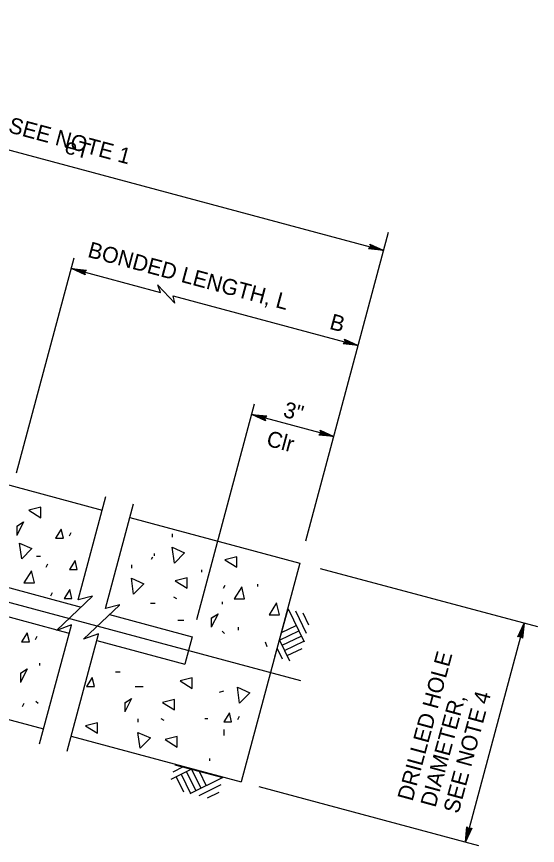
# Model space of a CAD drawing. Extents: x 0 to 2.83, y 0 to 1.83.
# Drawn here: x 1.211 to 1.594, y 0.701 to 1.31 of the extents above; entities that cross this region are included whole.
import ezdxf

# ---------------------------------------------------------------- set-up
doc = ezdxf.new("R2010")
doc.units = 0
for name, color, linetype in [('212 Leaders and Dim Lines', 7, 'Continuous'), ('214 Text and Titles', 7, 'Continuous'), ('220 Structural Steel', 7, 'Continuous'), ('232 Wood', 7, 'Continuous'), ('240 Concrete', 7, 'Continuous'), ('257 Ground Line', 7, 'Continuous')]:
    doc.layers.add(name, color=color, linetype=linetype)

msp = doc.modelspace()

# ---------------------------------------------------------------- linework, layer by layer
at = {"layer": '212 Leaders and Dim Lines'}
for p, q in [((1.12006, 1.2351), (1.4807, 1.13847)), ((1.42347, 0.92488), (1.48428, 1.15182)), ((1.47039, 1.14028), (1.4696, 1.13954)), ((1.47039, 1.14028), (1.4696, 1.13954)), ((1.47117, 1.14102), (1.47039, 1.14028)), ((1.47117, 1.14102), (1.47039, 1.14028)), ((1.47039, 1.14028), (1.4807, 1.13847)), ((1.47039, 1.14028), (1.4807, 1.13847)), ((1.47086, 1.14206), (1.47055, 1.14309)), ((1.47055, 1.14309), (1.4807, 1.13847)), ((1.47086, 1.14206), (1.47055, 1.14309)), ((1.47055, 1.14309), (1.4807, 1.13847)), ((1.47071, 1.14257), (1.4807, 1.13847)), ((1.47071, 1.14257), (1.4807, 1.13847)), ((1.47078, 1.14065), (1.4807, 1.13847)), ((1.47078, 1.14065), (1.4807, 1.13847)), ((1.4807, 1.13847), (1.47086, 1.14206)), ((1.47086, 1.14206), (1.47117, 1.14102)), ((1.4807, 1.13847), (1.47086, 1.14206)), ((1.47086, 1.14206), (1.47117, 1.14102)), ((1.4807, 1.13847), (1.47102, 1.14154)), ((1.4807, 1.13847), (1.47102, 1.14154)), ((1.47117, 1.14102), (1.4807, 1.13847)), ((1.47117, 1.14102), (1.4807, 1.13847)), ((1.4807, 1.13847), (1.4696, 1.13954)), ((1.4807, 1.13847), (1.4696, 1.13954)), ((1.4807, 1.13847), (1.47, 1.13991)), ((1.4807, 1.13847), (1.47, 1.13991)), ((1.21079, 0.97488), (1.25314, 1.13294)), ((1.25104, 1.12509), (1.31662, 1.10751)), ((1.26057, 1.12253), (1.25104, 1.12509)), ((1.26119, 1.12047), (1.25104, 1.12509)), ((1.25104, 1.12509), (1.26214, 1.12401)), ((1.26135, 1.12327), (1.25104, 1.12509)), ((1.25104, 1.12509), (1.26088, 1.1215)), ((1.26103, 1.12098), (1.25104, 1.12509)), ((1.25104, 1.12509), (1.26072, 1.12202)), ((1.26096, 1.1229), (1.25104, 1.12509)), ((1.25104, 1.12509), (1.26174, 1.12364)), ((1.26057, 1.12253), (1.25104, 1.12509)), ((1.26119, 1.12047), (1.25104, 1.12509)), ((1.25104, 1.12509), (1.26214, 1.12401)), ((1.26135, 1.12327), (1.25104, 1.12509)), ((1.25104, 1.12509), (1.26088, 1.1215)), ((1.26103, 1.12098), (1.25104, 1.12509)), ((1.25104, 1.12509), (1.26072, 1.12202)), ((1.26096, 1.1229), (1.25104, 1.12509)), ((1.25104, 1.12509), (1.26174, 1.12364)), ((1.26057, 1.12253), (1.26135, 1.12327)), ((1.26057, 1.12253), (1.26135, 1.12327)), ((1.26088, 1.1215), (1.26057, 1.12253)), ((1.26088, 1.1215), (1.26057, 1.12253)), ((1.26135, 1.12327), (1.26214, 1.12401)), ((1.26135, 1.12327), (1.26214, 1.12401)), ((1.26088, 1.1215), (1.26119, 1.12047)), ((1.26088, 1.1215), (1.26119, 1.12047)), ((1.31662, 1.10751), (1.31454, 1.11304)), ((1.31458, 1.11301), (1.32718, 1.09974)), ((1.32587, 1.10503), (1.46197, 1.06857)), ((1.32718, 1.09974), (1.32587, 1.10503)), ((1.45213, 1.07215), (1.45182, 1.07319)), ((1.45182, 1.07319), (1.46197, 1.06857)), ((1.45166, 1.07038), (1.45087, 1.06964)), ((1.46197, 1.06857), (1.45087, 1.06964)), ((1.46197, 1.06857), (1.45127, 1.07001)), ((1.45244, 1.07112), (1.45166, 1.07038)), ((1.45166, 1.07038), (1.46197, 1.06857)), ((1.45198, 1.07267), (1.46197, 1.06857)), ((1.45205, 1.07075), (1.46197, 1.06857)), ((1.46197, 1.06857), (1.45213, 1.07215)), ((1.45213, 1.07215), (1.45244, 1.07112)), ((1.46197, 1.06857), (1.45229, 1.07164)), ((1.45244, 1.07112), (1.46197, 1.06857)), ((1.34323, 0.86691), (1.38574, 1.02554)), ((1.44401, 1.00154), (1.38364, 1.01772)), ((1.39317, 1.01517), (1.38364, 1.01772)), ((1.39379, 1.0131), (1.38364, 1.01772)), ((1.38364, 1.01772), (1.39474, 1.01665)), ((1.39396, 1.01591), (1.38364, 1.01772)), ((1.38364, 1.01772), (1.39348, 1.01413)), ((1.39363, 1.01362), (1.38364, 1.01772)), ((1.38364, 1.01772), (1.39333, 1.01465)), ((1.39356, 1.01554), (1.38364, 1.01772)), ((1.38364, 1.01772), (1.39435, 1.01628)), ((1.39317, 1.01517), (1.38364, 1.01772)), ((1.39379, 1.0131), (1.38364, 1.01772)), ((1.38364, 1.01772), (1.39474, 1.01665)), ((1.39396, 1.01591), (1.38364, 1.01772)), ((1.38364, 1.01772), (1.39348, 1.01413)), ((1.39363, 1.01362), (1.38364, 1.01772)), ((1.38364, 1.01772), (1.39333, 1.01465)), ((1.39356, 1.01554), (1.38364, 1.01772)), ((1.38364, 1.01772), (1.39435, 1.01628)), ((1.39317, 1.01517), (1.39396, 1.01591)), ((1.39317, 1.01517), (1.39396, 1.01591)), ((1.39348, 1.01413), (1.39317, 1.01517)), ((1.39348, 1.01413), (1.39317, 1.01517)), ((1.39348, 1.01413), (1.39379, 1.0131)), ((1.39348, 1.01413), (1.39379, 1.0131)), ((1.39396, 1.01591), (1.39474, 1.01665)), ((1.39396, 1.01591), (1.39474, 1.01665)), ((1.43417, 1.00513), (1.43386, 1.00616)), ((1.43386, 1.00616), (1.44401, 1.00154)), ((1.43417, 1.00513), (1.43386, 1.00616)), ((1.43386, 1.00616), (1.44401, 1.00154)), ((1.4337, 1.00335), (1.43291, 1.00261)), ((1.4337, 1.00335), (1.43291, 1.00261)), ((1.44401, 1.00154), (1.43291, 1.00261)), ((1.44401, 1.00154), (1.43291, 1.00261)), ((1.44401, 1.00154), (1.43331, 1.00298)), ((1.44401, 1.00154), (1.43331, 1.00298)), ((1.43448, 1.0041), (1.4337, 1.00335)), ((1.43448, 1.0041), (1.4337, 1.00335)), ((1.4337, 1.00335), (1.44401, 1.00154)), ((1.4337, 1.00335), (1.44401, 1.00154)), ((1.43402, 1.00564), (1.44401, 1.00154)), ((1.43402, 1.00564), (1.44401, 1.00154)), ((1.43409, 1.00373), (1.44401, 1.00154)), ((1.43409, 1.00373), (1.44401, 1.00154)), ((1.44401, 1.00154), (1.43417, 1.00513)), ((1.43417, 1.00513), (1.43448, 1.0041)), ((1.44401, 1.00154), (1.43417, 1.00513)), ((1.43417, 1.00513), (1.43448, 1.0041)), ((1.44401, 1.00154), (1.43433, 1.00461)), ((1.44401, 1.00154), (1.43433, 1.00461)), ((1.43448, 1.0041), (1.44401, 1.00154)), ((1.43448, 1.0041), (1.44401, 1.00154)), ((1.43389, 0.90453), (1.5937, 0.86171)), ((1.5839, 0.86434), (1.54077, 0.70335)), ((1.57928, 0.85419), (1.5839, 0.86434)), ((1.57928, 0.85419), (1.5839, 0.86434)), ((1.5798, 0.85435), (1.5839, 0.86434)), ((1.5798, 0.85435), (1.5839, 0.86434)), ((1.5839, 0.86434), (1.58032, 0.8545)), ((1.5839, 0.86434), (1.58032, 0.8545)), ((1.5839, 0.86434), (1.58083, 0.85465)), ((1.5839, 0.86434), (1.58083, 0.85465)), ((1.58135, 0.85481), (1.5839, 0.86434)), ((1.58135, 0.85481), (1.5839, 0.86434)), ((1.58172, 0.85442), (1.5839, 0.86434)), ((1.58172, 0.85442), (1.5839, 0.86434)), ((1.58209, 0.85402), (1.5839, 0.86434)), ((1.58209, 0.85402), (1.5839, 0.86434)), ((1.5839, 0.86434), (1.58246, 0.85363)), ((1.5839, 0.86434), (1.58246, 0.85363)), ((1.5839, 0.86434), (1.58283, 0.85324)), ((1.5839, 0.86434), (1.58283, 0.85324)), ((1.58032, 0.8545), (1.57928, 0.85419)), ((1.58032, 0.8545), (1.57928, 0.85419)), ((1.58032, 0.8545), (1.58135, 0.85481)), ((1.58032, 0.8545), (1.58135, 0.85481)), ((1.58135, 0.85481), (1.58209, 0.85402)), ((1.58135, 0.85481), (1.58209, 0.85402)), ((1.58209, 0.85402), (1.58283, 0.85324)), ((1.58209, 0.85402), (1.58283, 0.85324)), ((1.38895, 0.74403), (1.55042, 0.70076)), ((1.54077, 0.70335), (1.54184, 0.71445)), ((1.54077, 0.70335), (1.54184, 0.71445)), ((1.54077, 0.70335), (1.54221, 0.71406)), ((1.54077, 0.70335), (1.54221, 0.71406)), ((1.54258, 0.71366), (1.54077, 0.70335)), ((1.54258, 0.71366), (1.54077, 0.70335)), ((1.54538, 0.7135), (1.54077, 0.70335)), ((1.54538, 0.7135), (1.54077, 0.70335)), ((1.54258, 0.71366), (1.54184, 0.71445)), ((1.54258, 0.71366), (1.54184, 0.71445)), ((1.54332, 0.71288), (1.54258, 0.71366)), ((1.54332, 0.71288), (1.54258, 0.71366)), ((1.54435, 0.71319), (1.54538, 0.7135)), ((1.54435, 0.71319), (1.54538, 0.7135)), ((1.54487, 0.71334), (1.54077, 0.70335)), ((1.54487, 0.71334), (1.54077, 0.70335)), ((1.54295, 0.71327), (1.54077, 0.70335)), ((1.54295, 0.71327), (1.54077, 0.70335)), ((1.54077, 0.70335), (1.54435, 0.71319)), ((1.54077, 0.70335), (1.54435, 0.71319)), ((1.54077, 0.70335), (1.54384, 0.71303)), ((1.54077, 0.70335), (1.54384, 0.71303)), ((1.54332, 0.71288), (1.54077, 0.70335)), ((1.54332, 0.71288), (1.54077, 0.70335)), ((1.54435, 0.71319), (1.54332, 0.71288)), ((1.54435, 0.71319), (1.54332, 0.71288))]:
    msp.add_line(p, q, dxfattribs=at)
at = {"layer": '220 Structural Steel'}
for p, q in [((0.53939, 1.05794), (1.41961, 0.82209)), ((1.09181, 0.92071), (1.25823, 0.87611)), ((1.0812, 0.90198), (1.24041, 0.85932)), ((1.27906, 0.87053), (1.33984, 0.85425)), ((1.2411, 0.85913), (1.24947, 0.85689)), ((1.33984, 0.85425), (1.33445, 0.83412)), ((1.26977, 0.85145), (1.33445, 0.83412))]:
    msp.add_line(p, q, dxfattribs=at)
at = {"layer": '240 Concrete'}
for p, q in [((1.25603, 0.88141), (1.27642, 0.95748)), ((1.27609, 0.87506), (1.29672, 0.95204)), ((1.22855, 0.94958), (1.21972, 0.94738)), ((1.21972, 0.94738), (1.22855, 0.94186)), ((1.22855, 0.94186), (1.22855, 0.94958)), ((1.21086, 0.93557), (1.21584, 0.93875)), ((1.21584, 0.93875), (1.21086, 0.92878)), ((1.21086, 0.93557), (1.21086, 0.92878)), ((1.2435, 0.93331), (1.23937, 0.92669)), ((1.24516, 0.92669), (1.2435, 0.93331)), ((1.24965, 0.92846), (1.25087, 0.9309)), ((1.32517, 0.92998), (1.32517, 0.92749)), ((1.2146, 0.91162), (1.21294, 0.92321)), ((1.21294, 0.92321), (1.22204, 0.91907)), ((1.23937, 0.92669), (1.24516, 0.92669)), ((1.22204, 0.91907), (1.2146, 0.91162)), ((1.31195, 0.91552), (1.31195, 0.91387)), ((1.32682, 0.90845), (1.32517, 0.92004)), ((1.32517, 0.92004), (1.33427, 0.91591)), ((1.33427, 0.91591), (1.32682, 0.90845)), ((1.22528, 0.91355), (1.22834, 0.91355)), ((1.2537, 0.91042), (1.24956, 0.9038)), ((1.25535, 0.9038), (1.2537, 0.91042)), ((1.31004, 0.91136), (1.31087, 0.91301)), ((1.37269, 0.91315), (1.36386, 0.91094)), ((1.36386, 0.91094), (1.37269, 0.90543)), ((1.37269, 0.90543), (1.37269, 0.91315)), ((1.22166, 0.90272), (1.21615, 0.89389)), ((1.22387, 0.89389), (1.22166, 0.90272)), ((1.2326, 0.90538), (1.23382, 0.90782)), ((1.24956, 0.9038), (1.25535, 0.9038)), ((1.29515, 0.90722), (1.29515, 0.90473)), ((1.34663, 0.90349), (1.34663, 0.90184)), ((1.29681, 0.88569), (1.29515, 0.89728)), ((1.29515, 0.89728), (1.30425, 0.89314)), ((1.33626, 0.89761), (1.32743, 0.8954)), ((1.33626, 0.88989), (1.33626, 0.89761)), ((1.21615, 0.89389), (1.22387, 0.89389)), ((1.30425, 0.89314), (1.29681, 0.88569)), ((1.32743, 0.8954), (1.33626, 0.88989)), ((1.363, 0.88989), (1.3641, 0.8921)), ((1.37624, 0.891), (1.37072, 0.88217)), ((1.37844, 0.88217), (1.37624, 0.891)), ((1.38779, 0.89285), (1.38779, 0.89119)), ((1.23593, 0.88445), (1.23715, 0.88689)), ((1.24977, 0.8889), (1.24564, 0.88228)), ((1.25143, 0.88228), (1.24977, 0.8889)), ((1.23998, 0.85879), (1.26653, 0.884)), ((1.24564, 0.88228), (1.25143, 0.88228)), ((1.26659, 0.88405), (1.25599, 0.88144)), ((1.30922, 0.87907), (1.31253, 0.87907)), ((1.32853, 0.88216), (1.32632, 0.88327)), ((1.36189, 0.87989), (1.36189, 0.87824)), ((1.37072, 0.88217), (1.37844, 0.88217)), ((1.40189, 0.87923), (1.39638, 0.8704)), ((1.4041, 0.8704), (1.40189, 0.87923)), ((1.25995, 0.85239), (1.28651, 0.8776)), ((1.28656, 0.87765), (1.27609, 0.87507)), ((1.32925, 0.86657), (1.33367, 0.86657)), ((1.35387, 0.86804), (1.35885, 0.87121)), ((1.35885, 0.87121), (1.35387, 0.86125)), ((1.35387, 0.86804), (1.35387, 0.86125)), ((1.35411, 0.8682), (1.35885, 0.87121)), ((1.39638, 0.8704), (1.4041, 0.8704)), ((1.22764, 0.77542), (1.25108, 0.8629)), ((1.25103, 0.86293), (1.23999, 0.85877)), ((1.37403, 0.85899), (1.37403, 0.8612)), ((1.21855, 0.85706), (1.21441, 0.85044)), ((1.2202, 0.85044), (1.21855, 0.85706)), ((1.22469, 0.85221), (1.22591, 0.85465)), ((1.24794, 0.76998), (1.27102, 0.85615)), ((1.27101, 0.85653), (1.25996, 0.85237)), ((1.36189, 0.85837), (1.36355, 0.85671)), ((1.21441, 0.85044), (1.2202, 0.85044)), ((1.39356, 0.85042), (1.39466, 0.84711)), ((1.21352, 0.82751), (1.2185, 0.83068)), ((1.2185, 0.83068), (1.21352, 0.82071)), ((1.2276, 0.83482), (1.2276, 0.83316)), ((1.21352, 0.82751), (1.21352, 0.82071)), ((1.26628, 0.8242), (1.26214, 0.81757)), ((1.26794, 0.81757), (1.26628, 0.8242)), ((1.28351, 0.82848), (1.28682, 0.82848)), ((1.33989, 0.82393), (1.33106, 0.82172)), ((1.33989, 0.8162), (1.33989, 0.82393)), ((1.26214, 0.81757), (1.26794, 0.81757)), ((1.29805, 0.81761), (1.30384, 0.81761)), ((1.33106, 0.82172), (1.33989, 0.8162)), ((1.37476, 0.80547), (1.37311, 0.81706)), ((1.37311, 0.81706), (1.38221, 0.81292)), ((1.35987, 0.81339), (1.36318, 0.81449)), ((1.38221, 0.81292), (1.37476, 0.80547)), ((1.21518, 0.80296), (1.2164, 0.8054)), ((1.22493, 0.80697), (1.22658, 0.80532)), ((1.29025, 0.80573), (1.29523, 0.8089)), ((1.29523, 0.8089), (1.29025, 0.79893)), ((1.29025, 0.80573), (1.29025, 0.79893)), ((1.29049, 0.80589), (1.29523, 0.8089)), ((1.32697, 0.80815), (1.31813, 0.80594)), ((1.31813, 0.80594), (1.32697, 0.80043)), ((1.32697, 0.80043), (1.32697, 0.80815)), ((1.29999, 0.79387), (1.29999, 0.79139)), ((1.31924, 0.7927), (1.31703, 0.79381)), ((1.35131, 0.79386), (1.3491, 0.79386)), ((1.36721, 0.79826), (1.36307, 0.79164)), ((1.36886, 0.79164), (1.36721, 0.79826)), ((1.37336, 0.79341), (1.37458, 0.79585)), ((1.27035, 0.79097), (1.26151, 0.78877)), ((1.26151, 0.78877), (1.27035, 0.78325)), ((1.27035, 0.78325), (1.27035, 0.79097)), ((1.36307, 0.79164), (1.36886, 0.79164)), ((1.30164, 0.77235), (1.29999, 0.78394)), ((1.29999, 0.78394), (1.30909, 0.7798)), ((1.32875, 0.78079), (1.31992, 0.77858)), ((1.32875, 0.77307), (1.32875, 0.78079)), ((1.36345, 0.78173), (1.36345, 0.78614)), ((1.30909, 0.7798), (1.30164, 0.77235)), ((1.31992, 0.77858), (1.32875, 0.77307)), ((1.35265, 0.76467), (1.35265, 0.76302))]:
    msp.add_line(p, q, dxfattribs=at)
at = {"layer": '257 Ground Line'}
for p, q in [((1.10547, 0.99253), (1.27373, 0.94745)), ((1.29403, 0.94201), (1.41908, 0.9085)), ((1.41908, 0.9085), (1.37595, 0.74751)), ((1.41044, 0.87475), (1.42212, 0.85041)), ((1.41585, 0.87326), (1.42369, 0.85692)), ((1.42126, 0.87177), (1.42542, 0.8631)), ((1.40562, 0.85727), (1.41635, 0.86242)), ((1.40413, 0.85186), (1.41818, 0.85861)), ((1.40599, 0.84806), (1.42001, 0.85479)), ((1.40413, 0.85186), (1.41153, 0.83645)), ((1.40782, 0.84424), (1.42185, 0.85097)), ((1.40242, 0.84564), (1.40612, 0.83794)), ((1.40965, 0.84043), (1.42072, 0.84574)), ((1.06233, 0.83155), (1.23059, 0.78646)), ((1.25089, 0.78102), (1.37595, 0.74751)), ((1.33946, 0.7568), (1.3241, 0.74929)), ((1.33323, 0.75847), (1.32555, 0.75471)), ((1.33946, 0.7568), (1.3463, 0.74279)), ((1.32807, 0.7512), (1.33345, 0.74017)), ((1.33187, 0.75306), (1.3387, 0.73908)), ((1.33567, 0.75491), (1.3425, 0.74094)), ((1.36239, 0.75065), (1.33813, 0.7388)), ((1.34488, 0.75534), (1.35011, 0.74465)), ((1.36094, 0.74523), (1.34466, 0.73728)), ((1.35949, 0.73981), (1.35085, 0.73559))]:
    msp.add_line(p, q, dxfattribs=at)
for points in [[(1.40071, 0.83943), (1.41044, 0.87475)], [(1.327, 0.76014), (1.36239, 0.75065)]]:
    msp.add_lwpolyline(points, dxfattribs=at)

# ---------------------------------------------------------------- texts
at = {"layer": '214 Text and Titles'}
for s, height, rotation, p in [('TEST NAIL EMBEDMENT LENGTH, L  , SEE NOTE 1', 0.0116667, 345.00006, (0.92855, 1.29929)), ('eT', 0.011667, 345.00006, (1.24539, 1.21019)), ('BONDED LENGTH, L', 0.0116667, 345, (1.26235, 1.13381)), ('B', 0.01167, 345.00006, (1.44018, 1.08085)), ('DRILLED HOLE', 0.0116667, 74.82838, (1.50182, 0.73273)), ('SEE NOTE 4', 0.011667, 74.82838, (1.5356, 0.72357)), ('DIAMETER, ', 0.011667, 74.82838, (1.51871, 0.72815))]:
    msp.add_text(s, height=height, rotation=rotation, dxfattribs=at).set_placement(p)
at = {"layer": '232 Wood'}
for s, p in [('3"', (1.40614, 1.0162)), ('Clr', (1.39371, 0.99496))]:
    msp.add_text(s, height=0.011667, rotation=345.00001, dxfattribs=at).set_placement(p)

doc.saveas('drawing.dxf')
